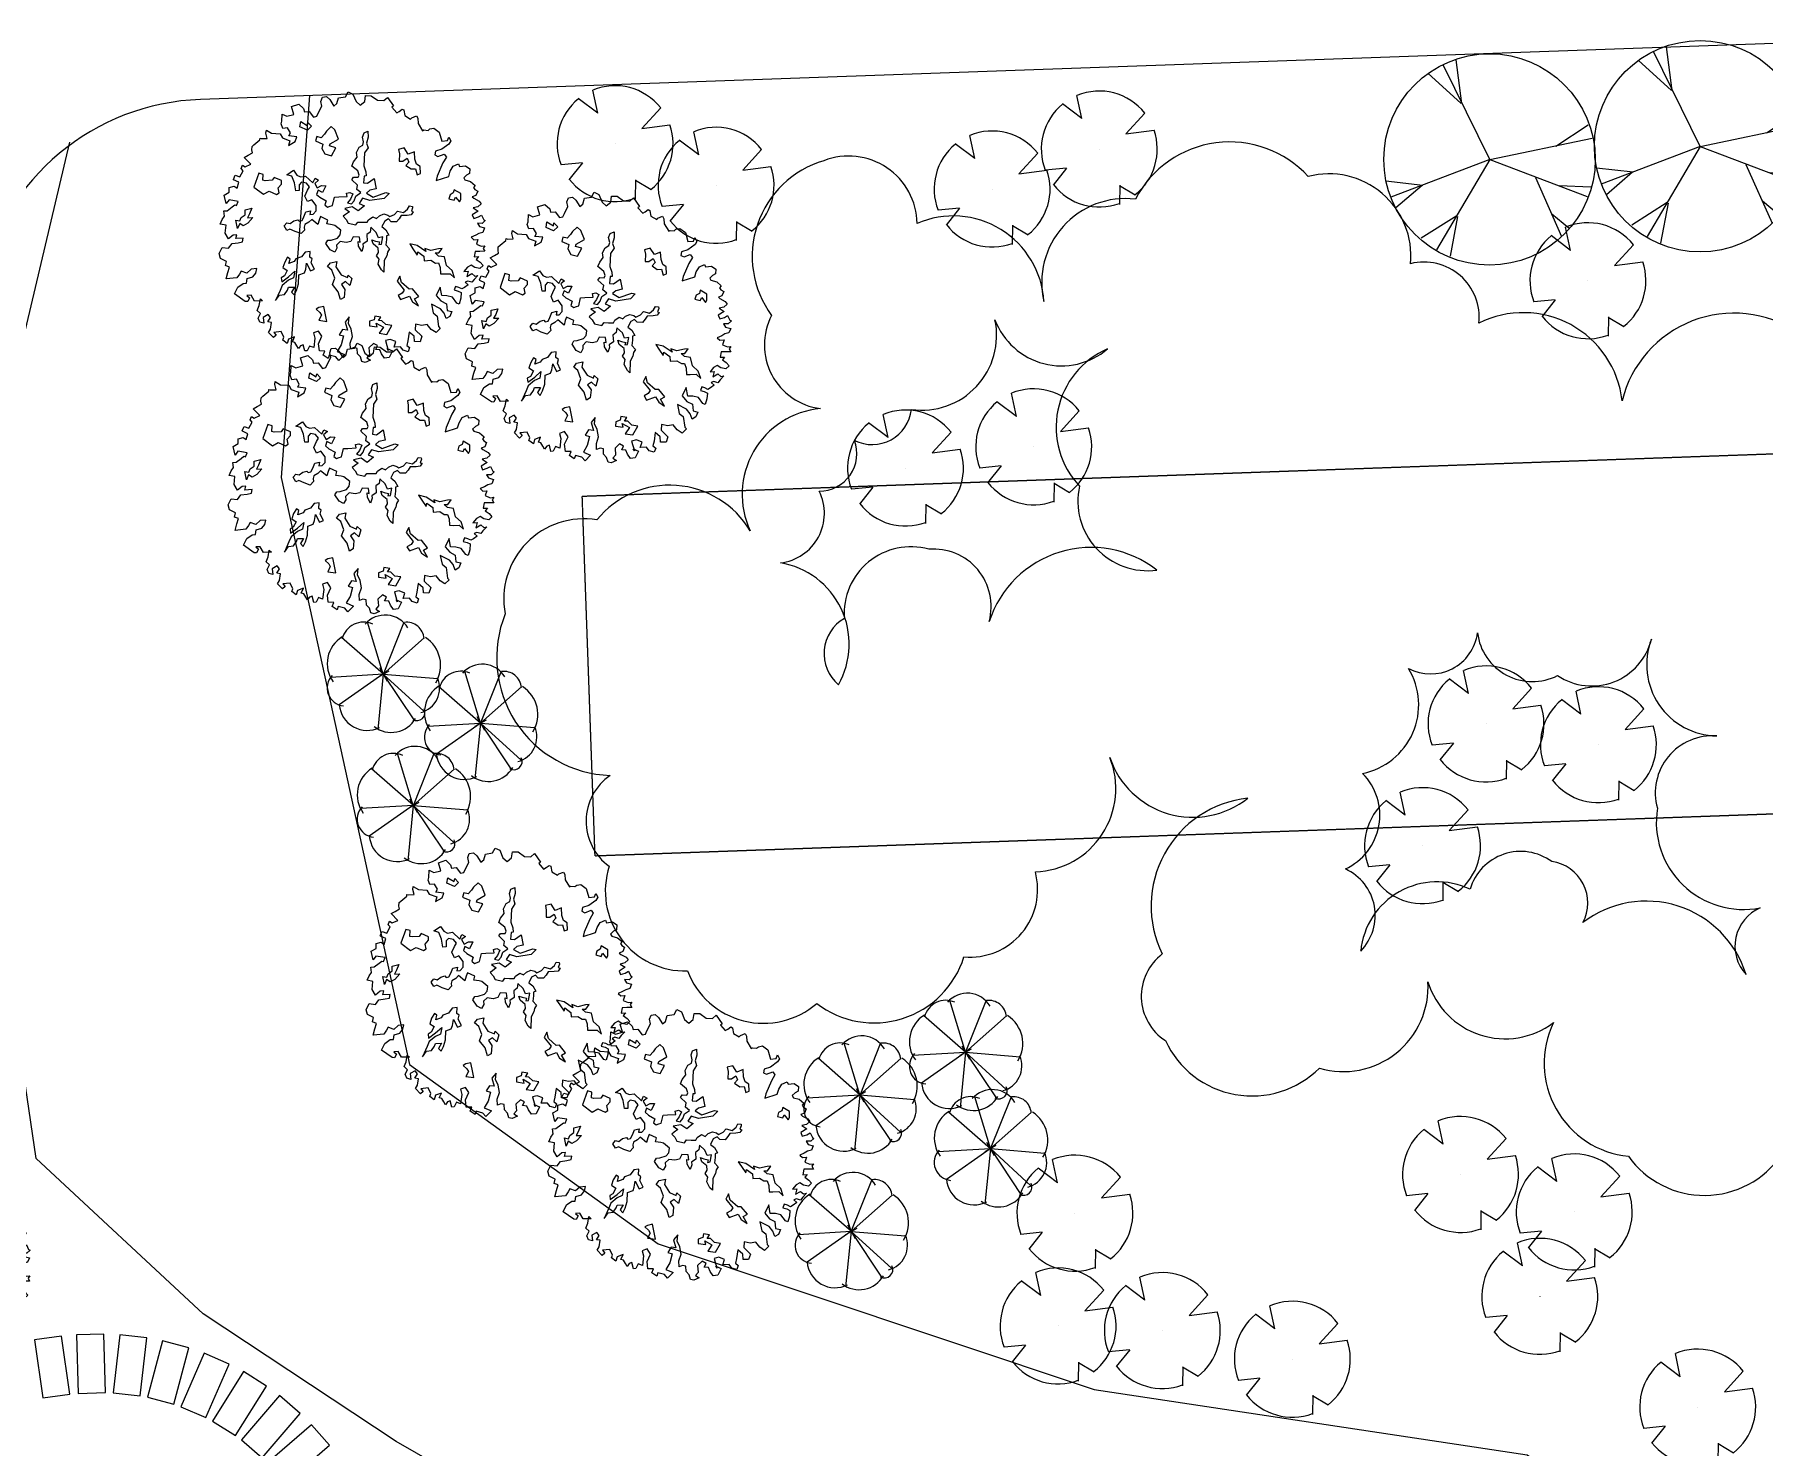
# Model space of a CAD drawing. Header units: millimetres. Extents: x 468001845 to 468595845, y 3387484553 to 3388325553.
# Drawn here: x 468381542 to 468425916, y 3388006421 to 3388042672 of the extents above; entities that cross this region are included whole.
import ezdxf

# ---------------------------------------------------------------- set-up
doc = ezdxf.new("R2010")
doc.units = ezdxf.units.MM
doc.linetypes.add('DASH', pattern=[0.35, 0.25, -0.1])
for name, color, linetype in [('F-T', 3, 'Continuous'), ('F-树13', 114, 'Continuous'), ('F-水体', 150, 'Continuous'), ('N-ROAD', 4, 'Continuous'), ('园路', 33, 'Continuous'), ('树', 104, 'Continuous'), ('红线', 1, 'Continuous'), ('绿化', 3, 'Continuous'), ('花灌木', 223, 'Continuous')]:
    doc.layers.add(name, color=color, linetype=linetype)

# ---------------------------------------------------------------- blocks, each defined once
blk = doc.blocks.new('FY1')
at = {"layer": '园路'}
blk.add_lwpolyline([(-350.0000005066395, 749.9999966621399), (-350.0000006556511, -750.0000033378601), (350.0000000298023, -750.0000019073486), (350.0000001788139, 749.9999980926514)], close=True, dxfattribs=at)
blk = doc.blocks.new('A$C7ECF7732')
at = {"layer": '树'}
for p, q in [((1209.114595702791, 3947.750857290346), (1219.067750472983, 4035.706428271835)), ((1268.833524325339, 3879.709755210206), (1209.114595702791, 3947.750857290346)), ((1219.067750472983, 4035.706428271835), (1326.893593819754, 3977.622560642543)), ((1326.893593819754, 3977.622560642543), (1414.81312762521, 3889.666989660938)), ((2974.140708331426, 4015.791959370486), (3012.294468284992, 4065.578131624148)), ((3012.294468284992, 3947.750857290346), (2974.140708331426, 4015.791959370486)), ((3012.294468284992, 4065.578131624148), (3042.153932596499, 4055.620897173416)), ((3032.200777825841, 3841.540356482379), (3012.294468284992, 3947.750857290346)), ((3042.153932596499, 4055.620897173416), (3090.260847320256, 3997.537029544008)), ((3090.260847320256, 3997.537029544008), (3120.120311631763, 4025.749193821102)), ((3120.120311631763, 4025.749193821102), (3149.979775942804, 3957.708091741079)), ((3149.979775942804, 3957.708091741079), (3120.120311631763, 3879.709755210206)), ((1365.04735377332, 3849.838051858009), (1268.833524325339, 3879.709755210206)), ((1414.81312762521, 3801.711418679333), (1365.04735377332, 3849.838051858009)), ((1414.81312762521, 3889.666989660938), (1512.685816201789, 3869.752520759357)), ((1414.81312762521, 3713.755847697728), (1414.81312762521, 3801.711418679333)), ((1482.826351890282, 3615.843042265391), (1414.81312762521, 3713.755847697728)), ((1570.745885696204, 3577.673643537564), (1482.826351890282, 3615.843042265391)), ((1512.685816201789, 3869.752520759357), (1570.745885696204, 3753.584785500774)), ((1570.745885696204, 3753.584785500774), (1794.691868031805, 3607.545346889761)), ((1618.852800419962, 3469.803603654495), (1570.745885696204, 3577.673643537564)), ((1794.691868031805, 3607.545346889761), (1920.765161790827, 3587.630877988297)), ((1920.765161790827, 3587.630877988297), (1998.731540826091, 3547.801940185251)), ((2126.463693713711, 3665.629214519169), (2330.503366507997, 3597.588112439029)), ((2144.711144126428, 3499.675307006692), (2126.463693713711, 3665.629214519169)), ((2330.503366507997, 3597.588112439029), (2292.349606554897, 3469.803603654495)), ((2448.282364625426, 3459.846369203762), (2496.389279349183, 3733.670316599309)), ((2584.308813154639, 3645.714745617704), (2476.482969808334, 3363.593102846527)), ((2496.389279349183, 3733.670316599309), (2544.496194072941, 3781.796949777869)), ((2544.496194072941, 3781.796949777869), (2584.308813154639, 3645.714745617704)), ((2916.080638837011, 3537.844705734635), (2964.187553561234, 3557.759174635983)), ((2944.281244020385, 3753.584785500774), (3032.200777825841, 3841.540356482379)), ((2974.140708331426, 3665.629214519169), (2944.281244020385, 3753.584785500774)), ((2964.187553561234, 3557.759174635983), (2974.140708331426, 3665.629214519169)), ((3120.120311631763, 3879.709755210206), (3062.060242137348, 3771.83971532702)), ((3062.060242137348, 3771.83971532702), (3100.214002090914, 3703.798613247112)), ((3130.073466401955, 3625.80027671624), (3072.013396908005, 3529.547010359005)), ((3100.214002090914, 3703.798613247112), (3130.073466401955, 3625.80027671624)), ((1676.912869914377, 3391.805267123738), (1618.852800419962, 3469.803603654495)), ((1824.551332342846, 3451.548673828132), (1676.912869914377, 3391.805267123738)), ((1910.812007020169, 3431.634204926668), (1824.551332342846, 3451.548673828132)), ((1892.564556607918, 3313.806930592749), (1940.671471331676, 3391.805267123738)), ((1920.765161790827, 3255.723062963458), (1892.564556607918, 3313.806930592749)), ((1940.671471331676, 3391.805267123738), (1910.812007020169, 3431.634204926668)), ((2076.697919861355, 3303.849696142017), (1920.765161790827, 3255.723062963458)), ((1998.731540826091, 3547.801940185251), (1980.484090413374, 3509.632541457424)), ((1980.484090413374, 3509.632541457424), (2096.604229402205, 3431.634204926668)), ((2144.711144126428, 3245.765828512725), (2076.697919861355, 3303.849696142017)), ((2096.604229402205, 3431.634204926668), (2144.711144126428, 3499.675307006692)), ((2242.583832702541, 3285.594766315655), (2144.711144126428, 3245.765828512725)), ((2252.536987473199, 3157.81025753112), (2242.583832702541, 3285.594766315655)), ((2292.349606554897, 3469.803603654495), (2310.597056967148, 3381.84803267289)), ((2310.597056967148, 3381.84803267289), (2448.282364625426, 3459.846369203762)), ((2476.482969808334, 3363.593102846527), (2360.36283081997, 3255.723062963458)), ((2360.36283081997, 3255.723062963458), (2418.422900313919, 3147.853023080388)), ((2418.422900313919, 3147.853023080388), (2516.295588890498, 3217.553664235631)), ((2516.295588890498, 3217.553664235631), (2544.496194072941, 3051.599756723153)), ((2798.301640720048, 3255.723062963458), (2866.314864984655, 3303.849696142017)), ((2808.254795490706, 3147.853023080388), (2798.301640720048, 3255.723062963458)), ((2846.408555443806, 3381.84803267289), (2856.361710214464, 3479.760838105227)), ((2866.314864984655, 3303.849696142017), (2846.408555443806, 3381.84803267289)), ((2856.361710214464, 3479.760838105227), (2916.080638837011, 3537.844705734635)), ((3072.013396908005, 3529.547010359005), (2994.047017872275, 3509.632541457424)), ((2994.047017872275, 3509.632541457424), (2994.047017872275, 3421.676970475935)), ((2994.047017872275, 3421.676970475935), (3062.060242137348, 3313.806930592749)), ((3062.060242137348, 3313.806930592749), (3159.932930713461, 3353.635868395795)), ((3159.932930713461, 3353.635868395795), (3286.006224472949, 3353.635868395795)), ((3256.146760160977, 3225.851359611261), (3227.946154978534, 3139.555327704642)), ((3373.925758278405, 3129.59809325391), (3256.146760160977, 3225.851359611261)), ((3286.006224472949, 3353.635868395795), (3276.053069702291, 3303.849696142017)), ((3276.053069702291, 3303.849696142017), (3344.066293966898, 3265.68029741419)), ((3344.066293966898, 3265.68029741419), (3431.98582777282, 3197.63919533405)), ((3431.98582777282, 3197.63919533405), (3539.811671119591, 3225.851359611261)), ((3539.811671119591, 3225.851359611261), (3577.965431073157, 3157.81025753112)), ((2058.450469449104, 2767.818574876874), (2096.604229402205, 2845.816911407746)), ((2096.604229402205, 2845.816911407746), (2174.570608437469, 3001.813584469492)), ((2106.557384172396, 3021.72805337084), (2126.463693713711, 3089.76915545098)), ((2174.570608437469, 3001.813584469492), (2106.557384172396, 3021.72805337084)), ((2126.463693713711, 3089.76915545098), (2184.523763208126, 3129.59809325391)), ((2184.523763208126, 3129.59809325391), (2252.536987473199, 3031.685287821689)), ((2320.550211737806, 3079.811921000248), (2252.536987473199, 3157.81025753112)), ((2252.536987473199, 3031.685287821689), (2292.349606554897, 2943.729716840084)), ((2292.349606554897, 2943.729716840084), (2350.409676048846, 3001.813584469492)), ((2350.409676048846, 3001.813584469492), (2320.550211737806, 3079.811921000248)), ((2408.469745543262, 2983.558654643013), (2360.36283081997, 2835.859676957014)), ((2360.36283081997, 2835.859676957014), (2466.529815038142, 2885.645849210676)), ((2544.496194072941, 3051.599756723153), (2408.469745543262, 2983.558654643013)), ((2466.529815038142, 2885.645849210676), (2476.482969808334, 2787.733043778338)), ((2662.275192190369, 2749.563645050628), (2768.442176408542, 2865.731380309211)), ((2740.241571225633, 2933.772482389235), (2788.348485949391, 3011.770818920224)), ((2768.442176408542, 2865.731380309211), (2740.241571225633, 2933.772482389235)), ((2788.348485949391, 3011.770818920224), (2838.114259802212, 3099.726389901713)), ((2838.114259802212, 3099.726389901713), (2808.254795490706, 3147.853023080388)), ((3110.167156861105, 3157.81025753112), (2964.187553561234, 3109.683624352561)), ((2964.187553561234, 3109.683624352561), (3042.153932596499, 3051.599756723153)), ((3042.153932596499, 3051.599756723153), (3052.107087367156, 2963.644185741665)), ((3052.107087367156, 2963.644185741665), (3178.180381126178, 2905.560318112141)), ((3227.946154978534, 3139.555327704642), (3110.167156861105, 3157.81025753112)), ((3178.180381126178, 2905.560318112141), (3188.133535896835, 2797.690278229187)), ((3198.086690667027, 3001.813584469492), (3256.146760160977, 3051.599756723153)), ((3286.006224472949, 2983.558654643013), (3198.086690667027, 3001.813584469492)), ((3256.146760160977, 3051.599756723153), (3315.86568878399, 3119.640858803177)), ((3412.079518231971, 3031.685287821689), (3286.006224472949, 2983.558654643013)), ((3315.86568878399, 3119.640858803177), (3354.019448737556, 3079.811921000248)), ((3354.019448737556, 3079.811921000248), (3373.925758278405, 3129.59809325391)), ((3490.045897267701, 2991.856350018643), (3412.079518231971, 3031.685287821689)), ((3529.858516349399, 2923.815247938503), (3490.045897267701, 2991.856350018643)), ((3617.778050155321, 2933.772482389235), (3529.858516349399, 2923.815247938503)), ((3577.965431073157, 3157.81025753112), (3636.025500567572, 3109.683624352561)), ((3695.744429190119, 2865.731380309211), (3617.778050155321, 2933.772482389235)), ((3636.025500567572, 3109.683624352561), (3695.744429190119, 3011.770818920224)), ((3695.744429190119, 3011.770818920224), (3899.784101984871, 2885.645849210676)), ((3831.770877719799, 2865.731380309211), (3695.744429190119, 2865.731380309211)), ((3899.784101984871, 2885.645849210676), (3831.770877719799, 2865.731380309211)), ((1384.953663314169, 2465.782463204232), (1580.699040466861, 2523.86633083364)), ((1520.980111843848, 2611.821901815129), (1590.652195237053, 2651.650839618174)), ((1580.699040466861, 2523.86633083364), (1520.980111843848, 2611.821901815129)), ((1590.652195237053, 2651.650839618174), (1608.899645649304, 2553.738034185837)), ((1608.899645649304, 2553.738034185837), (1716.725488996075, 2553.738034185837)), ((1716.725488996075, 2651.650839618174), (1764.832403720298, 2729.649176149047)), ((1716.725488996075, 2553.738034185837), (1716.725488996075, 2651.650839618174)), ((1764.832403720298, 2729.649176149047), (1852.751937525754, 2601.864667364396)), ((1852.751937525754, 2601.864667364396), (1764.832403720298, 2543.780799735105)), ((1764.832403720298, 2543.780799735105), (1824.551332342846, 2475.739697655081)), ((1824.551332342846, 2475.739697655081), (1910.812007020169, 2505.611401007161)), ((1910.812007020169, 2505.611401007161), (2038.544159907789, 2583.609737538151)), ((2038.544159907789, 2583.609737538151), (2096.604229402205, 2513.909096382791)), ((2184.523763208126, 2651.650839618174), (2058.450469449104, 2767.818574876874)), ((2096.604229402205, 2513.909096382791), (2164.617453667277, 2543.780799735105)), ((2164.617453667277, 2543.780799735105), (2174.570608437469, 2601.864667364396)), ((2174.570608437469, 2601.864667364396), (2184.523763208126, 2651.650839618174)), ((2476.482969808334, 2787.733043778338), (2486.436124578991, 2729.649176149047)), ((2486.436124578991, 2729.649176149047), (2574.355658384913, 2749.563645050628)), ((2710.382106914592, 2543.780799735105), (2564.40250361379, 2485.696932105813)), ((2574.355658384913, 2749.563645050628), (2662.275192190369, 2749.563645050628)), ((2788.348485949391, 2485.696932105813), (2710.382106914592, 2543.780799735105)), ((2984.093863102084, 2513.909096382791), (2906.127484066354, 2417.655830025673)), ((3022.247623055184, 2807.647512679803), (2954.234398790577, 2699.77747279685)), ((2954.234398790577, 2699.77747279685), (3012.294468284992, 2611.821901815129)), ((3012.294468284992, 2611.821901815129), (2984.093863102084, 2513.909096382791)), ((3120.120311631763, 2767.818574876874), (3022.247623055184, 2807.647512679803)), ((3090.260847320256, 2739.606410599779), (3120.120311631763, 2767.818574876874)), ((3178.180381126178, 2699.77747279685), (3090.260847320256, 2739.606410599779)), ((3305.912534013798, 2699.77747279685), (3178.180381126178, 2699.77747279685)), ((3188.133535896835, 2797.690278229187), (3237.899309748725, 2777.775809327606)), ((3237.899309748725, 2777.775809327606), (3305.912534013798, 2699.77747279685)), ((1161.007680978568, 2309.785790142603), (1278.786679095996, 2319.743024593336)), ((1170.960835749225, 2143.831882630126), (1161.007680978568, 2309.785790142603)), ((1248.927214784489, 2221.830219160998), (1170.960835749225, 2143.831882630126)), ((1394.906818084361, 2201.915750259534), (1248.927214784489, 2221.830219160998)), ((1278.786679095996, 2319.743024593336), (1346.799903360603, 2367.869657771895)), ((1346.799903360603, 2367.869657771895), (1384.953663314169, 2465.782463204232)), ((1550.839576155355, 2143.831882630126), (1394.906818084361, 2201.915750259534)), ((1520.980111843848, 2407.698595574941), (1452.966887579241, 2329.700259043952)), ((1452.966887579241, 2329.700259043952), (1472.87319712009, 2261.659156964044)), ((1472.87319712009, 2261.659156964044), (1580.699040466861, 2201.915750259534)), ((1618.852800419962, 2427.613064476289), (1520.980111843848, 2407.698595574941)), ((1580.699040466861, 2201.915750259534), (1550.839576155355, 2143.831882630126)), ((1658.665419502126, 2357.912423321162), (1618.852800419962, 2427.613064476289)), ((1736.631798536924, 2251.701922513195), (1658.665419502126, 2357.912423321162)), ((1862.705092296412, 2241.744688062463), (1736.631798536924, 2251.701922513195)), ((1872.658247066604, 2339.6574934948), (1862.705092296412, 2241.744688062463)), ((2018.637850367406, 2357.912423321162), (1872.658247066604, 2339.6574934948)), ((2116.510538943054, 2299.828555691754), (2018.637850367406, 2357.912423321162)), ((2028.591005137598, 2105.662483902299), (2058.450469449104, 2201.915750259534)), ((2058.450469449104, 2201.915750259534), (2116.510538943054, 2153.789117080858)), ((2144.711144126428, 2211.872984710266), (2116.510538943054, 2299.828555691754)), ((2116.510538943054, 2153.789117080858), (2144.711144126428, 2211.872984710266)), ((2378.610281232221, 2193.618054883904), (2222.677523161226, 2133.874648179393)), ((2222.677523161226, 2133.874648179393), (2242.583832702541, 2055.876311648521)), ((2398.51659077307, 2417.655830025673), (2262.49014224339, 2319.743024593336)), ((2262.49014224339, 2319.743024593336), (2310.597056967148, 2261.659156964044)), ((2310.597056967148, 2261.659156964044), (2378.610281232221, 2193.618054883904)), ((2456.576660267019, 2357.912423321162), (2398.51659077307, 2417.655830025673)), ((2526.24874366069, 2445.867994302651), (2456.576660267019, 2357.912423321162)), ((2564.40250361379, 2485.696932105813), (2526.24874366069, 2445.867994302651)), ((2760.147880766483, 2211.872984710266), (2788.348485949391, 2271.616391414776)), ((2798.301640720048, 2143.831882630126), (2760.147880766483, 2211.872984710266)), ((2818.207950261363, 2407.698595574941), (2788.348485949391, 2485.696932105813)), ((2788.348485949391, 2271.616391414776), (2818.207950261363, 2407.698595574941)), ((2954.234398790577, 2153.789117080858), (2798.301640720048, 2143.831882630126)), ((2906.127484066354, 2417.655830025673), (2934.328089249728, 2319.743024593336)), ((2934.328089249728, 2319.743024593336), (2994.047017872275, 2289.871321241022)), ((3042.153932596499, 2211.872984710266), (2954.234398790577, 2153.789117080858)), ((2994.047017872275, 2289.871321241022), (3042.153932596499, 2211.872984710266)), ((2096.604229402205, 2017.706912920577), (2028.591005137598, 2105.662483902299)), ((2066.744765090698, 1803.626372229541), (2086.651074631547, 1881.62470876053)), ((2076.697919861355, 1705.713566797203), (2066.744765090698, 1803.626372229541)), ((2086.651074631547, 1881.62470876053), (2126.463693713711, 1889.922404136043)), ((2144.711144126428, 1949.665810840437), (2096.604229402205, 2017.706912920577)), ((2126.463693713711, 1889.922404136043), (2144.711144126428, 1949.665810840437)), ((2242.583832702541, 2055.876311648521), (2242.583832702541, 1959.623045291286)), ((2242.583832702541, 1959.623045291286), (2282.39645178424, 1919.794107488357)), ((2370.315985590161, 1803.626372229541), (2272.443297014048, 1715.670801248052)), ((2282.39645178424, 1919.794107488357), (2340.45652127912, 1899.879638586892)), ((2340.45652127912, 1899.879638586892), (2370.315985590161, 1803.626372229541)), ((2028.591005137598, 1655.927394543542), (2076.697919861355, 1705.713566797203)), ((2058.450469449104, 1577.929058012785), (2028.591005137598, 1655.927394543542)), ((2164.617453667277, 1577.929058012785), (2058.450469449104, 1577.929058012785)), ((2174.570608437469, 1647.629699167912), (2164.617453667277, 1577.929058012785)), ((2272.443297014048, 1715.670801248052), (2174.570608437469, 1647.629699167912))]:
    blk.add_line(p, q, dxfattribs=at)
for points in [[(5225.613785310125, 2728.261473585153), (5369.593422817939, 2620.938555621775), (5440.171676497848, 2553.155660065939), (5507.926800031157, 2581.398533214233), (5567.212533122802, 2513.615637658513), (5488.164889000764, 2437.359880158212), (5400.647854437062, 2426.062730898848), (5341.362121345883, 2310.266950991005), (5262.314477223845, 2397.819857750554), (5166.328052218945, 2318.739812935353), (5138.096750746423, 2222.714044231223), (5341.362121345883, 2171.876872564433), (5293.368908842967, 2171.876872564433), (5389.355333848798, 2242.484055435052), (5476.872368411568, 2115.391126267845), (5440.171676497848, 2027.838219508296), (5332.892730904219, 2016.541070248932), (5245.375696340983, 2027.838219508296), (5194.559353691002, 1957.231036637677), (5146.566141188552, 2027.838219508296), (5067.518497066514, 1977.00104784139), (5098.572928686102, 1852.732405989082), (5225.613785310125, 1793.42237237771), (5253.845086782181, 1714.34232756251), (5332.892730904219, 1753.882349970168), (5321.60021031549, 1638.086570062209), (5273.60699781304, 1587.249398395303), (5174.797442660609, 1607.019409599248), (5087.280408097373, 1587.249398395303), (4991.293983091542, 1638.086570062209), (4943.300770589558, 1587.249398395303), (4932.008250000363, 1510.993640895002), (4824.729304406734, 1567.47938719159), (4728.742879401834, 1674.802305154968), (4581.940111746953, 1725.639476821874), (4454.899255122466, 1734.112338766456), (4347.620309528371, 1813.192383581423), (4395.613522031286, 1686.099454414216), (4562.178200716095, 1646.559432006674), (4502.892467624915, 1567.47938719159), (4562.178200716095, 1451.683607283747), (4629.933324248937, 1519.466502839467), (4765.443571315554, 1383.900711727911), (4844.491215437592, 1248.334920616238), (4971.532072061615, 1344.360689320252), (5019.525284564064, 1189.024887004867), (4923.538859558699, 1169.254875801038), (4824.729304406734, 1070.404819782125), (4872.722516909183, 1013.919073485537), (4765.443571315554, 963.0819018187467), (4708.980968370975, 1033.689084689366), (4649.695235279796, 934.8390286704525), (4514.18498821411, 994.1490622818237), (4415.375433061214, 1129.714853393612), (4288.334576437192, 1121.241991449031), (4268.572665406333, 1013.919073485537), (4375.851611000428, 982.8519130225759), (4533.946899244038, 867.0561331146164), (4463.368645564129, 807.7460995032452), (4522.654378655308, 720.1931927436963), (4502.892467624915, 672.1803083916893), (4375.851611000428, 711.7203307992313), (4367.38222055923, 652.4102971878601), (4395.613522031286, 584.627401632024), (4327.858398497978, 584.627401632024), (4248.810754376405, 584.627401632024), (4212.110062462685, 545.087379224482), (4144.354938929842, 632.6402859841473), (4124.593027898984, 505.5473568168236), (4192.348151431826, 437.7644612609874), (4085.069205837732, 389.7515769089805), (4045.545383776946, 437.7644612609874), (3918.504527152923, 449.0616105203517), (3859.218794061744, 310.6715320937801), (3929.797047741653, 321.9686813531443), (3946.73582862498, 251.3614984824089), (3802.756191117165, 214.6457633897662), (3763.232369056379, 282.4286589456024), (3655.953423462284, 369.9815657052677), (3607.960210959835, 310.6715320937801), (3557.143868310319, 398.2244388535619), (3480.919354335347, 389.7515769089805), (3480.919354335347, 271.1315096863545), (3588.198299929441, 223.1186253342312), (3528.912566837796, 163.80859172286), (3441.395532274561, 175.1057409822242), (3382.109799182916, 262.6586477417732), (3294.59276461968, 234.415774593479), (3226.837641086837, 321.9686813531443), (3119.558695492742, 409.5215881126933), (3178.844428583921, 429.2915993165225), (3099.796784462349, 282.4286589456024), (2964.286537396198, 282.4286589456024), (2924.762715335411, 203.348614130402), (2992.517838868254, 223.1186253342312), (3040.51105137117, 155.335729778395), (3012.279749899113, 115.7957073708531), (2769.490557238867, -7.253710646182299e-05), (2681.973522675631, 127.0928566302173), (2670.681002086902, 262.6586477417732), (2701.735433706024, 321.9686813531443), (2622.687789583986, 378.4544276496163), (2650.919091056043, 497.074494872475), (2614.218399142788, 593.1002635764889), (2543.640145461948, 652.4102971878601), (2495.646932959964, 545.087379224482), (2523.878234432021, 429.2915993165225), (2427.89180942619, 350.2115545014385), (2467.415631487907, 290.9015208900673), (2506.939453548228, 203.348614130402), (2416.599288837926, -7.253710646182299e-05), (2320.612863833026, 96.02569616714027), (2241.565219710988, 183.5786029266892), (2173.810096178146, 127.0928566302173), (2106.054972644837, 183.5786029266892), (1990.306636609079, 107.3228454263881), (1891.497081457113, 135.5657185745658), (1812.449437335075, 251.3614984824089), (1891.497081457113, 358.6844164459035), (1843.503868954198, 466.0073344092816), (1891.497081457113, 584.627401632024), (1919.72838292917, 672.1803083916893), (1863.265779985057, 720.1931927436963), (1795.510656452214, 584.627401632024), (1736.224923361035, 643.9374352433952), (1705.170491740981, 573.3302523727762), (1724.932402771839, 449.0616105203517), (1589.422155706154, 449.0616105203517), (1453.911908639537, 545.087379224482), (1374.864264517964, 449.0616105203517), (1315.578531426785, 536.6145172799006), (1278.877839513065, 612.8702747803181), (1180.068284360634, 652.4102971878601), (1208.29958583269, 711.7203307992313), (1191.360804949363, 838.8132599663222), (1180.068284360634, 906.5961555222748), (1208.29958583269, 934.8390286704525), (1151.836982888111, 1002.621924226405), (1033.265516705753, 855.7589838552522), (1072.789338766539, 768.2060770957032), (897.7552696396015, 819.0432487626094), (897.7552696396015, 934.8390286704525), (810.2382350763655, 982.8519130225759), (838.4695365484222, 1090.174830985954), (906.224660081265, 1121.241991449031), (818.7076255175634, 1208.79489820858), (722.7212005126639, 1141.012002652744), (711.4286799244001, 1141.012002652744), (654.9660769798211, 1217.267760153161), (731.1905909543275, 1285.050655708881), (654.9660769798211, 1403.67072293174), (595.6803438886418, 1392.373573672376), (547.6871313857264, 1451.683607283747), (604.1497343298397, 1479.926480432041), (615.4422549190349, 1607.019409599248), (429.1156652029022, 1559.006525247009), (429.1156652029022, 1655.032293951255), (429.1156652029022, 1753.882349970168), (372.6530622592545, 1773.652361173881), (313.3673291671439, 1813.192383581423), (302.07480857888, 1861.20526793343), (273.8435071063577, 2016.541070248932), (245.6122056343011, 2036.311081452761), (265.3741166651598, 2056.08109265659), (321.8367196092731, 2163.404010619968), (214.5577740151784, 2191.646883768146), (166.5645615127287, 2231.186906175804), (273.8435071063577, 2290.496939787059), (372.6530622592545, 2437.359880158212), (468.639487264154, 2437.359880158212), (595.6803438886418, 2544.682798121474), (663.4354674214846, 2474.075615250855), (663.4354674214846, 2632.235704881139), (595.6803438886418, 2708.49146238144), (496.870788735745, 2572.925671269768), (460.1700968220248, 2632.235704881139), (341.5986306396662, 2632.235704881139), (302.07480857888, 2544.682798121474), (206.0883835735149, 2561.62852201052), (166.5645615127287, 2601.168544418062), (39.5237048882409, 2680.248589233146), (127.0407394514768, 2739.558622844517), (166.5645615127287, 2883.597275900654), (-0.0001171725452877581, 2923.137298308196), (31.05431444657734, 3078.473100623698), (158.0951710705995, 3118.013123031356), (225.8502946043736, 3098.243111827411), (265.3741166651598, 3185.796018587076), (409.3537541729747, 3205.566029790905), (429.1156652029022, 3273.348925346625), (389.591843142116, 3332.658958957996), (302.07480857888, 3468.224750069669), (206.0883835735149, 3499.291910532746), (146.8026504823356, 3567.074806088698), (177.8570821014582, 3646.154850903898), (265.3741166651598, 3674.39772405196), (420.6462747612386, 3682.870585996541), (409.3537541729747, 3761.950630811625), (321.8367196092731, 3849.503537571291), (372.6530622592545, 3985.069328682963), (313.3673291671439, 4083.919384701876), (400.8843637308455, 4143.229418313247), (567.4490424161195, 4123.459407109302), (674.7279880102142, 4160.175142202177), (654.9660769798211, 4278.795209424803), (556.1565218278556, 4355.050966925104), (615.4422549190349, 4453.901022944017), (762.2450225734501, 4521.68391849997), (830.0001461067586, 4629.006836463232), (810.2382350763655, 4727.856892482145), (1024.796126264089, 4747.62690368609), (1033.265516705753, 4708.086881278432), (1180.068284360634, 4736.329754426726), (1180.068284360634, 4795.639788038097), (1171.59889391897, 4871.895545538398), (1199.830195391027, 4891.665556742228), (1208.29958583269, 4891.665556742228), (1315.578531426785, 4854.949821649585), (1434.149997609609, 4922.732717205305), (1422.857477020414, 4959.448452297947), (1434.149997609609, 5058.298508316861), (1493.435730700789, 5058.298508316861), (1589.422155706154, 5010.285623964854), (1764.456224833091, 5018.758485909435), (1764.456224833091, 5049.825646372512), (1812.449437335075, 5117.608541928348), (1803.980046893877, 5165.621426280355), (1832.211348365934, 5244.701471095439), (1959.252204989956, 5301.187217392027), (2145.578794705623, 5253.17433304002), (2193.572007208539, 5360.497251003282), (2145.578794705623, 5419.80728461477), (2233.095829269325, 5419.80728461477), (2272.619651330111, 5352.024389058934), (2292.381562360504, 5174.09428822482), (2261.327130741382, 5038.528497113148), (2320.612863833026, 4990.515612761141), (2379.898596924206, 5030.055635168683), (2399.660507954599, 5165.621426280355), (2475.885021929105, 5174.09428822482), (2543.640145461948, 5049.825646372512), (2721.497344735952, 4815.409799241927), (2789.252468269726, 4756.099765630439), (2845.715071213373, 5018.758485909435), (2769.490557238867, 5097.838530724519), (2710.204824147688, 5205.161448688013), (2721.497344735952, 5320.957228595857), (2777.959947680531, 5312.484366651275)], [(2777.959947680531, 5312.484366651275), (2825.953160183446, 5428.280146559235), (2924.762715335411, 5476.293030911242), (3003.81035945745, 5419.80728461477), (3003.81035945745, 5352.024389058934), (3023.572270487377, 5272.944344243733), (3071.565482990292, 5272.944344243733), (3159.082517553994, 5360.497251003282), (3274.830853589752, 5400.037273410941), (3294.59276461968, 5352.024389058934), (3342.585977122595, 5352.024389058934), (3401.871710213774, 5388.740124151576), (3461.157443304954, 5312.484366651275), (3449.864922716224, 5233.404321836075), (3489.388744777476, 5244.701471095439), (3596.667690371105, 5312.484366651275), (3664.422813903948, 5320.957228595857), (3684.184724934341, 5233.404321836075), (3655.953423462284, 5137.378553132061), (3763.232369056379, 5193.864299428649), (3771.701759498043, 5049.825646372512), (3850.749403620081, 5038.528497113148), (3870.511314650008, 5137.378553132061), (3870.511314650008, 5213.634310632362), (3977.790260244103, 5205.161448688013), (4006.021561716625, 5224.931459891726), (4025.783472746552, 5137.378553132061), (3977.790260244103, 5058.298508316861), (4054.014774218609, 5058.298508316861), (4133.062418340647, 5137.378553132061), (4192.348151431826, 5058.298508316861), (4172.586240401433, 4979.218463501777), (4172.586240401433, 4902.962706001592), (4161.293719812704, 4804.112649982562), (4231.871973492613, 4823.882661186275), (4268.572665406333, 4902.962706001592), (4339.150919086707, 4823.882661186275), (4426.667953650409, 4891.665556742228), (4454.899255122466, 4959.448452297947), (4483.130556594057, 4902.962706001592), (4550.885680127831, 4902.962706001592), (4502.892467624915, 4815.409799241927), (4454.899255122466, 4727.856892482145), (4542.416289685701, 4657.249709611526), (4581.940111746953, 4736.329754426726), (4610.17141321901, 4668.54685887089), (4697.688447782712, 4708.086881278432), (4785.205482345482, 4727.856892482145), (4804.967393376341, 4640.303985722596), (4737.212269843498, 4561.223940907512), (4658.16462572146, 4521.68391849997), (4658.16462572146, 4434.131011740305), (4697.688447782712, 4326.808093776926), (4737.212269843498, 4405.88813859201), (4816.25991396507, 4326.808093776926), (4816.25991396507, 4445.428160999669), (4892.484427939577, 4473.671034147847), (4912.246338970435, 4532.981067759218), (4943.300770589558, 4425.65814979584), (4971.532072061615, 4355.050966925104), (4912.246338970435, 4298.565220628749), (4903.776948528772, 4239.255187017377), (4980.001462503278, 4267.498060165555), (4991.293983091542, 4171.472291461541), (4991.293983091542, 4112.16225785017), (4932.008250000363, 4072.622235442512), (4884.015037498379, 4024.609351090388), (4932.008250000363, 3965.299317479134), (4991.293983091542, 4024.609351090388), (5050.579716183187, 4064.149373498047), (5146.566141188552, 3996.366477942211), (5234.083175751788, 3908.813571182662), (5194.559353691002, 3877.746410719468), (5039.287195594457, 3857.976399515755), (4960.239551472419, 3770.423492756207), (4903.776948528772, 3682.870585996541), (4737.212269843498, 3742.180619607912), (4844.491215437592, 3586.844817292411), (4991.293983091542, 3615.087690440705), (5098.572928686102, 3682.870585996541), (5225.613785310125, 3626.384839699953), (5293.368908842967, 3702.640597200254), (5361.124032376276, 3615.087690440705), (5361.124032376276, 3527.53478368104), (5245.375696340983, 3547.304794884985), (5126.804230158159, 3527.53478368104), (4951.770161031222, 3411.739003773197), (5126.804230158159, 3352.428970161825), (5225.613785310125, 3391.968992569484), (5428.879155909584, 3312.888947754283), (5476.872368411568, 3324.186097013531), (5507.926800031157, 3205.566029790905), (5400.647854437062, 3149.080283494317), (5273.60699781304, 3129.310272290604), (5234.083175751788, 3021.98735432711), (5146.566141188552, 2923.137298308196), (5245.375696340983, 2863.827264696942), (5428.879155909584, 2914.664436363848), (5507.926800031157, 2827.111529604066), (5448.641066939512, 2728.261473585153), (5352.654641935078, 2776.274357937276), (5225.613785310125, 2728.261473585153)]]:
    blk.add_lwpolyline(points, dxfattribs=at)
for points in [[(3276.053069702291, 5059.642037623678), (3140.026621172612, 4981.643701092689), (3188.133535896835, 4933.51706791413), (3188.133535896835, 4855.518731383374), (3246.193605390785, 4795.775324678863), (3324.159984426049, 4873.773661209736), (3286.006224472949, 4933.51706791413), (3412.079518231971, 4951.771997740492), (3383.878913048597, 5001.55816999427)], [(2300.643902196956, 4571.737549536978), (2194.476917978318, 4591.652018438559), (2058.450469449104, 4659.693120518699), (2038.544159907789, 4523.610916358419), (1882.611401837261, 4513.653681907686), (1852.751937525754, 4395.826407573884), (1940.671471331676, 4367.61424329679), (2066.744765090698, 4289.615906765917), (2106.557384172396, 4357.657008845941), (2096.604229402205, 4465.527048729127), (2184.523763208126, 4455.569814278278), (2214.383227519167, 4367.61424329679), (2330.503366507997, 4425.698110926081), (2370.315985590161, 4503.696447456954), (2496.389279349183, 4473.824744104641), (2506.342434119841, 4543.52538526), (2378.610281232221, 4611.566487340024)], [(4415.689290920214, 4075.535366074881), (4241.509082437435, 4123.661999253556), (4163.542703401705, 4025.749193821102), (4075.623169596249, 3997.537029544008), (4113.776929549815, 4065.578131624148), (4065.670014825591, 4171.788632432115), (4035.810550514085, 4103.747530351975), (3987.703635790793, 3947.750857290346), (3889.830947214214, 3859.795286308741), (3957.844171479286, 3849.838051858009), (3763.757653455192, 3753.584785500774), (3655.931810108421, 3635.757511166972), (3773.710808225384, 3645.714745617704), (3929.643566295912, 3655.67198006832), (3879.877792444022, 3703.798613247112), (4017.563100101834, 3763.54201995139), (4103.823774779157, 3723.713082148461), (4163.542703401705, 3849.838051858009), (4259.756532849686, 3899.624224111671), (4289.615997161192, 3957.708091741079), (4387.488685737306, 3937.793622839497), (4503.608824726136, 3879.709755210206), (4543.421443807834, 3947.750857290346), (4601.481513302249, 4055.620897173416), (4719.260511419678, 4093.790295901243), (4563.327753349149, 4123.661999253556)], [(1186.353998491948, 3033.95013517933), (1284.303549856355, 3133.7508889694), (1186.353998491948, 3296.389154405217), (1088.404447127541, 3198.436562722316), (1056.986666501442, 3231.703480652417), (1056.986666501442, 3427.608664018102), (859.239459030272, 3459.027419840917), (761.289907665865, 3427.608664018102), (794.5557930352516, 3296.389154405217), (827.8216784037068, 3231.703480652417), (859.239459030272, 3133.7508889694), (794.5557930352516, 3067.217053109314), (859.239459030272, 3002.531379356515), (990.4548957631341, 3100.483971039415), (1056.986666501442, 3033.95013517933)], [(4686.664381205512, 3165.169644792215), (4686.664381205512, 3263.122236475232), (4490.765278477164, 3231.703480652417), (4457.499393108243, 3165.169644792215), (4261.600290379894, 3100.483971039415), (4130.384853646567, 3133.7508889694), (4196.916624384408, 3033.95013517933), (4424.233507739322, 3067.217053109314), (4457.499393108243, 3002.531379356515), (4457.499393108243, 2904.578787673614), (4555.448944472184, 2904.578787673614), (4588.71482984157, 3100.483971039415), (4719.930266574898, 3100.483971039415), (4851.14570330776, 3165.169644792215)], [(361.4375810846104, 2933.772482389235), (497.4640296147554, 3011.770818920224), (449.3571148905321, 3051.599756723153), (557.182958237303, 3079.811921000248), (585.3835634202114, 2963.644185741665), (449.3571148905321, 2865.731380309211)], [(3227.946154978534, 2153.789117080858), (3315.86568878399, 2085.748015000718), (3509.95220680855, 2095.705249451566), (3627.731204925047, 2183.660820433055), (3587.918585843348, 2221.830219160998), (3685.791274419462, 2251.701922513195), (3791.9582586381, 2143.831882630126), (3675.83811964927, 2105.662483902299), (3685.791274419462, 2007.749678469962), (3811.864568178949, 2017.706912920577), (3947.891016708629, 1919.794107488357), (3947.891016708629, 1831.838536506752), (3783.663962996041, 1871.667474309681), (3597.87174061354, 1841.7957709576), (3509.95220680855, 1949.665810840437), (3334.113139196706, 1977.877975117648), (3227.946154978534, 1939.708576389821), (3188.133535896835, 2027.664147371426)], [(4855.286959949357, 2387.784126673359), (4747.461116602586, 2357.912423321162), (4709.30735664902, 2299.828555691754), (4669.494737567322, 2377.826892222743), (4591.528358532058, 2279.91408679029), (4649.588428026007, 2231.787453611614), (4631.340977613756, 2133.874648179393), (4709.30735664902, 2085.748015000718), (4807.180045225599, 2211.872984710266), (4729.213666189869, 2231.787453611614), (4875.193269490206, 2319.743024593336), (4943.206493755279, 2183.660820433055), (5041.079182331392, 2309.785790142603), (4933.253338984621, 2485.696932105813)], [(1284.303549856355, 1954.623464560253), (1219.619883860869, 1987.890382490237), (1088.404447127541, 1889.937790807337), (1121.670332496462, 1825.252117054537), (1056.986666501442, 1694.032607441535), (1023.720781132521, 1660.765689511434), (925.7712297685794, 1727.29952537152), (859.239459030272, 1660.765689511434), (1056.986666501442, 1431.593588215648), (1284.303549856355, 1529.546179898549), (1284.303549856355, 1660.765689511434), (1415.518986589683, 1758.718281194335), (1415.518986589683, 1825.252117054537), (1317.56943522481, 1856.670872877352)], [(3305.912534013798, 661.8634885441279), (3246.193605390785, 789.6479973285459), (3286.006224472949, 885.901263685897), (3237.899309748725, 983.8140691182343), (3198.086690667027, 1031.940702296793), (3256.146760160977, 1139.810742179863), (3315.86568878399, 1031.940702296793), (3393.832067819254, 1051.855171198375), (3334.113139196706, 1139.810742179863), (3237.899309748725, 1247.680782062933), (3081.966551678197, 1343.934048420168), (3100.214002090914, 1461.761322754086), (3052.107087367156, 1519.845190383377), (2954.234398790577, 1597.843526914134), (3130.073466401955, 1587.886292463401), (3140.026621172612, 1675.841863445123), (2994.047017872275, 1685.799097895855), (2934.328089249728, 1743.882965525147), (2876.268019755313, 1715.670801248052), (2778.395331178734, 1783.711903328192), (2740.241571225633, 1685.799097895855), (2788.348485949391, 1569.631362637156), (2768.442176408542, 1451.804088303237), (2798.301640720048, 1393.720220673829), (2778.395331178734, 1275.892946340027), (2710.382106914592, 1343.934048420168), (2652.322037419712, 1315.721884143073), (2710.382106914592, 1217.809078710852), (2788.348485949391, 1129.853507729131), (2886.22117452597, 1179.639679982793), (2954.234398790577, 1071.769640099723), (2954.234398790577, 993.7713035689667), (3032.200777825841, 963.8996002166532), (3012.294468284992, 1139.810742179863), (2974.140708331426, 1305.764649692341), (3081.966551678197, 1217.809078710852), (3072.013396908005, 1101.641343452036), (3100.214002090914, 935.6874359396752), (3168.227226355986, 847.7318649579538)], [(4196.916624384408, 1366.907914462732), (4097.11896827718, 1400.174832392833), (3901.219865549298, 1464.860506145749), (3869.802084922732, 1366.907914462732), (3869.802084922732, 1300.374078602763), (3967.751636287139, 1333.640996532748), (4032.435302282625, 1333.640996532748), (4097.11896827718, 1235.688404849847)], [(1462.920042349433, 769.7335284271976), (1520.980111843848, 837.7746305073379), (1472.87319712009, 895.8584981365129), (1462.920042349433, 993.7713035689667), (1375.000508543511, 1041.897936747526), (1414.81312762521, 1179.639679982793), (1492.77950666094, 1081.726874550572), (1540.886421385163, 1003.728538019815), (1590.652195237053, 1101.641343452036), (1638.759109960811, 953.9423657660373), (1638.759109960811, 847.7318649579538), (1560.792730926012, 807.9029271550244), (1628.805955190153, 719.9473561734194)]]:
    blk.add_lwpolyline(points, close=True, dxfattribs=at)
blk = doc.blocks.new('香樟')
at = {"layer": '绿化'}
blk.add_blockref('A$C7ECF7732', (-2357.033759072423, -2965.897256977856), dxfattribs=at)
blk = doc.blocks.new('02PTRX08')
at = {"color": 0, "linetype": 'ByBlock'}
for p, q in [((-0.06754715253616528, 0), (0.0706788633450417, 0)), ((0, -0.05398104935652714), (0, 0.06044406731721086))]:
    blk.add_line(p, q, dxfattribs=at)
for centre, radius, start, end in [((-0.1620721245333456, 0.33056388872886), 0.1579939168603389, 65.30247100971155, 157.5633587433249), ((0.03956475817616756, 0.2261975507167842), 0.2948221334020513, 28.76711577752918, 117.9186645853691), ((-0.2444469110109084, 0.1575378588602652), 0.2358115336882705, 91.36555768195548, 199.1523514479919), ((0.243333004720955, 0.1785228134183621), 0.2262588638116571, 345.1795088572457, 83.81543695657898), ((0.4433281197877985, 0.08979986208376367), 0.07382871021260978, 301.8635812136633, 87.21263883495439), ((-0.3189557791941517, -0.02049590830079229), 0.196235317676528, 126.0245225012421, 226.270048839066), ((0.2704011636932071, -0.0713858798600473), 0.2489044380003712, 292.6103806795982, 30.50757083112521), ((-0.1917309953741331, -0.1458048667523828), 0.2781617517044052, 181.824264199946, 276.2171301845432), ((0.1480982003123392, -0.2501063259058718), 0.248636628984108, 244.9776269183911, 356.9743550590821), ((-0.0610443969785246, -0.3561255021637644), 0.1604041198624896, 196.7003815600659, 325.2047219933062)]:
    blk.add_arc(centre, radius, start, end, dxfattribs=at)
blk = doc.blocks.new('A$C62FD21C1')
at = {"layer": '绿化'}
blk.add_line((1458.402292311192, 1507.22363948822), (1444.248900055885, 1497.997279167175), dxfattribs=at)
at = {"layer": '花灌木'}
for p, q in [((1452.344236910343, 1502.226796627045), (1096.971836149693, 2846.2152967453)), ((1454.432615250349, 1498.230276584625), (2028.605806201696, 2799.063850879669)), ((412.4206784963608, 2488.545970439911), (1458.402292311192, 1507.22363948822)), ((1452.344236910343, 1502.226796627045), (2534.809927850962, 2395.040266990662)), ((1454.432615250349, 1498.230276584625), (92.465721398592, 1467.104056358337)), ((1444.248900055885, 1497.997279167175), (296.4263403117657, 751.772102355957)), ((1452.344236910343, 1502.226796627045), (1259.851942330599, 83.76062679290771)), ((1452.344236910343, 1502.226796627045), (2208.287659913301, 276.7493939399719)), ((1452.344236910343, 1502.226796627045), (2844.814601778984, 1339.015613079071)), ((1452.344236910343, 1502.226796627045), (2457.839238584042, 513.9225606918335))]:
    blk.add_line(p, q, dxfattribs=at)
at = {"layer": '绿化', "xscale": 2880, "yscale": 2880, "zscale": 2880, "rotation": 297.5864838025413}
blk.add_blockref('02PTRX08', (1452.344203293324, 1502.226528644562), dxfattribs=at)
blk = doc.blocks.new('A$C7A7F17D7')
at = {"layer": '树'}
for p, q in [((1064.461977899075, 2275.075304031372), (579.6998383104801, 2669.184027671814)), ((1064.461977899075, 2275.075304031372), (958.6176670789719, 2872.060528278351)), ((2684.034389317036, 2356.799400806427), (2182.173370778561, 1845.556018829346)), ((2182.173370778561, 1845.556018829346), (2905.45302733779, 1913.526818275452)), ((1482.531437784433, 1479.69945526123), (1482.690974116325, 1479.782811641693)), ((1482.569528102875, 1479.820901870728), (1482.652883768082, 1479.661365032196)), ((628.8908385932446, 1018.702308177948), (80.07702097296715, 984.2144150733948)), ((628.8908385932446, 1018.702308177948), (267.8052891492844, 598.5173497200012)), ((1973.848592251539, 534.5792412757874), (1948.418229550123, 42.34585094451904)), ((1969.908418238163, 527.3291530609131), (2362.026458621025, 273.7304320335388))]:
    blk.add_line(p, q, dxfattribs=at)
for start, end in [(127.1476123115546, 199.4587282398993), (36.13004591824089, 110.624761029471), (306.0239023919269, 16.95503475318158), (215.8357190449334, 288.3017409415276)]:
    blk.add_arc((1482.611206114292, 1479.74113368988), 1487.497519003983, start, end, dxfattribs=at)
blk = doc.blocks.new('A$C73886351')
at = {"layer": 'F-树13'}
for p, q in [((3510.016084869625, 7412.149676494766), (3741.452507695649, 8981.647202081047)), ((3508.178071380476, 7440.787867574487), (2585.424298710772, 8590.757640749682)), ((4508.192488116678, 4510.781754055992), (3052.211090900004, 8793.479612231255)), ((2161.102810332086, 6001.207597331144), (1249.344007232809, 7554.922065959312)), ((4508.192488116678, 4510.781754055992), (736.6441554493504, 6917.458182758186)), ((6945.188213174231, 5646.106265571434), (8296.019491239102, 7028.339811979327)), ((2126.189544490539, 5970.135215208866), (440.729731910862, 6351.420008653309)), ((4508.192488116678, 4510.781754055992), (8634.23370909132, 6359.068603120744)), ((6947.031050845864, 5617.392908633687), (8818.06181056879, 5795.064389547799)), ((4508.192488116678, 4510.781754055992), (2779.07553103508, 397.9455606290139)), ((4508.192488116678, 4510.781754055992), (5271.331607415224, 97.19751237658784)), ((3672.149399042013, 2585.709703267552), (1117.518836941221, 1558.086378082167)), ((2089.6913625038, 1937.17598929815), (1470.408875524183, 1235.208316660486)), ((3293.565812395769, 1582.570592257194), (3196.273236651323, 223.202002550941)), ((4986.339743385091, 1662.382042281795), (5852.067561304546, 249.6450113998726))]:
    blk.add_line(p, q, dxfattribs=at)
blk.add_circle((4516.363009608234, 4516.362999008503), 4519.230359219172, dxfattribs=at)

msp = doc.modelspace()

# ---------------------------------------------------------------- linework, layer by layer
at = {"layer": 'F-T'}
msp.add_lwpolyline([(468426766.1086312, 3388035028.065919, 0.5205670505517462), (468422267.7616432, 3388033278.152086, 0.5205670505517462), (468418590.748347, 3388035266.557654, 0.5205670505517462), (468416839.3104786, 3388036793.727428, 0.5205670505517462), (468414214.0375807, 3388039031.563307, 0.5205670505517462), (468409780.1246289, 3388038449.645442, 0.5205670505517462), (468407434.3000808, 3388035822.694571, 0.5205670505517462), (468404180.9997833, 3388037826.201389, 0.5205670505517462), (468401790.2182096, 3388039436.556631, 0.5205670505517462), (468400446.7885664, 3388035467.683593, 0.5205670505517462), (468401698.7588297, 3388033074.930976, 0.5205670505517462), (468399901.4392648, 3388029937.66514, 0.5205670505517462), (468395966.9939184, 3388030221.330118, 0.5205670505517462), (468393613.6208744, 3388027806.056206, 0.5205670505517462), (468396306.7916865, 3388023663.130882, 0.5205670505517462), (468396283.8508791, 3388021330.911935, 0.5205670505517462), (468398288.6362616, 3388018647.072014, 0.5205670505517462), (468401606.3705953, 3388017811.561166, 0.5205670505517462), (468405382.0793057, 3388019005.856136, 0.5205670505517462), (468407213.3520519, 3388021190.578543, 0.5205670505517462), (468409124.1472147, 3388024119.944973, 0.5205670505517462), (468412661.2843295, 3388023080.309995, 0.5205670505517462), (468410470.4201593, 3388019081.234157, 0.5205670505517462), (468410549.6343791, 3388016858.630183, 0.5205670505517462), (468414499.1681873, 3388016151.610981, 0.5205670505517462), (468417283.7984606, 3388018370.309027, 0.5205670505517462), (468420503.1497602, 3388017319.348075, 0.5205670505517462), (468422428.4127265, 3388013890.864127, 0.5205670505517462), (468426351.5417675, 3388013924.713676, 0.5205670505517462)], format="xyb", dxfattribs=at)
for points in [[(468404032.9587947, 3388033052.150655, 0.5205670505517462), (468406178.2452813, 3388035354.036451, 0.5205670505517462), (468409068.4944602, 3388034609.264051, 0.5205670505517462), (468408345.5437211, 3388031086.397035, 0.5205670505517462), (468410331.4728325, 3388028931.748906, 0.5205670505517462), (468406029.8960961, 3388027612.737714, 0.5205670505517462), (468404478.9962891, 3388029464.972565, 0.5205670505517462), (468402314.8535308, 3388027692.278562, 0.5205670505517462), (468402163.3485827, 3388025991.315524, 0.5205670505517462), (468400673.1149205, 3388029117.386195, 0.5205670505517462), (468401668.2737914, 3388030954.389142, 0.5205670505517462), (468402576.3659338, 3388032258.427455, 0.5205670505517462), (468404032.9587947, 3388033052.150655)], [(468415608.4233139, 3388023715.210678, 0.5205670505517462), (468416785.2597098, 3388026406.470343, 0.5205670505517462), (468418555.8704947, 3388027317.359363, 0.5205670505517462), (468420610.0057982, 3388026224.867506, 0.5205670505517462), (468423016.1840299, 3388027158.406039, 0.5205670505517462), (468424695.6436315, 3388024674.917409, 0.5205670505517462), (468423170.8403949, 3388022819.035504, 0.5205670505517462), (468425807.4295982, 3388020263.6851, 0.5205670505517462), (468425444.0702831, 3388018555.171516, 0.5205670505517462), (468421260.0451509, 3388019889.671354, 0.5205670505517462), (468420461.9647282, 3388021450.819052, 0.5205670505517462), (468418366.0281621, 3388020740.281322, 0.5205670505517462), (468415558.7652777, 3388019156.61233, 0.5205670505517462), (468415165.5373174, 3388021262.052917, 0.5205670505517462), (468415608.4233139, 3388023715.210678)]]:
    msp.add_lwpolyline(points, format="xyb", close=True, dxfattribs=at)
at = {"layer": 'F-水体'}
for points in [[(468388596.8081129, 3388041106.947278), (468387863.8199267, 3388031304.745096), (468389512.9980282, 3388023775.422303), (468391162.1762108, 3388016246.097231), (468397539.9180543, 3388011644.61021), (468408719.8784075, 3388007904.103267), (468419826.1797282, 3388006230.451864), (468428321.6450404, 3388000324.785725), (468431276.2390543, 3387994911.469085), (468434279.9419872, 3387988120.247333), (468439919.0310421, 3387984872.089889), (468443464.9469041, 3387982239.156576), (468446566.8718586, 3387972692.12703), (468446935.1885883, 3387962357.843251), (468445161.2231249, 3387954016.690993), (468440535.3220246, 3387949435.857459), (468432230.165275, 3387946047.257697), (468430571.4710653, 3387943710.458652)], [(468394868.513024, 3388004242.14286), (468390816.398876, 3388006576.190627), (468385866.8494261, 3388009848.923452), (468381582.2851215, 3388013835.184214), (468380671.7554626, 3388020011.179557), (468379687.5624253, 3388028254.032568), (468382446.0375775, 3388039913.817716)]]:
    msp.add_lwpolyline(points, dxfattribs=at)
at = {"layer": 'N-ROAD'}
msp.add_line((468438085.3224326, 3388042870.731604), (468385799.5929613, 3388041007.253757), dxfattribs=at)
msp.add_arc((468386013.2989346, 3388035011.060818), 6000, 92.04117305613175, 167.386212950669, dxfattribs=at)
at = {"layer": '红线', "linetype": 'DASH'}
msp.add_lwpolyline([(468395590.6093013, 3388030828.150489), (468440617.4543871, 3388032432.919691), (468440946.5705776, 3388023198.530274), (468395919.7254919, 3388021593.761073)], close=True, dxfattribs=at)

# ---------------------------------------------------------------- block references
at = {"layer": 'F-树13', "xscale": 0.6, "yscale": 0.6, "zscale": 0.6, "rotation": 92.04117345431564}
for p in [(468427069.8213082, 3388037195.325084), (468421669.2361227, 3388036856.684647)]:
    msp.add_blockref('A$C73886351', p, dxfattribs=at)
at = {"layer": '园路'}
for p, rotation in [((468381993.6186138, 3388008483.504049), 188.0302997147396), ((468382989.6428732, 3388008566.218639), 181.4641421334645), ((468383988.0376706, 3388008526.711834), 173.5671086627159), ((468384969.719595, 3388008341.110817), 165.020461064695), ((468385912.9171183, 3388008011.678623), 156.473813466674), ((468386796.6821925, 3388007545.731811), 147.927165868653), ((468387601.3867422, 3388006953.618877), 139.3805182706321), ((468388309.1585945, 3388006248.490418), 130.8338706726111)]:
    msp.add_blockref('FY1', p, dxfattribs=dict(at, rotation=rotation))
at = {"layer": '树', "rotation": 2.041173454315652}
for name, p in [('A$C7A7F17D7', (468395003.7891626, 3388038340.171729)), ('A$C7A7F17D7', (468407423.6725836, 3388038203.17325)), ('A$C7A7F17D7', (468397594.4333146, 3388037273.209891)), ('A$C7A7F17D7', (468404675.5427042, 3388037177.795566)), ('A$C7A7F17D7', (468419959.0982006, 3388034824.275211)), ('A$C7A7F17D7', (468405742.9869826, 3388030562.854037)), ('A$C7A7F17D7', (468402453.1612032, 3388030018.973329)), ('A$C62FD21C1', (468389089.0024593, 3388024708.480077)), ('A$C62FD21C1', (468391582.1748992, 3388023449.423562)), ('A$C7A7F17D7', (468417345.1644655, 3388023452.29331)), ('A$C7A7F17D7', (468420227.8651488, 3388022919.19787)), ('A$C62FD21C1', (468389858.5633031, 3388021341.159661)), ('A$C7A7F17D7', (468415717.1543722, 3388020329.281558)), ('A$C62FD21C1', (468404024.657229, 3388015006.623016)), ('A$C62FD21C1', (468401315.5879335, 3388013911.61638)), ('A$C62FD21C1', (468404662.428664, 3388012533.215913)), ('A$C7A7F17D7', (468416691.5160471, 3388011892.835228)), ('A$C62FD21C1', (468401090.6666026, 3388010409.006393)), ('A$C7A7F17D7', (468406799.2598453, 3388010900.32573)), ('A$C7A7F17D7', (468419608.0373176, 3388010930.20369)), ('A$C7A7F17D7', (468418724.4469419, 3388008765.555677)), ('A$C7A7F17D7', (468406368.6959389, 3388008005.21992)), ('A$C7A7F17D7', (468409041.6218579, 3388007887.169677)), ('A$C7A7F17D7', (468412377.0055267, 3388007152.780574)), ('A$C7A7F17D7', (468422775.4390145, 3388005923.519016))]:
    msp.add_blockref(name, p, dxfattribs=at)
at = {"layer": '绿化', "xscale": 1.248, "yscale": 1.248, "zscale": 1.248, "rotation": 299.6276572568569}
for p in [(468389635.3040666, 3388038296.104165), (468395947.2141322, 3388035718.336961), (468389865.1931259, 3388031845.843872), (468393405.2854853, 3388018892.591798), (468398065.5553753, 3388014746.069291), (468377959.8498245, 3388011873.188481)]:
    msp.add_blockref('香樟', p, dxfattribs=at)

doc.saveas('drawing.dxf')
